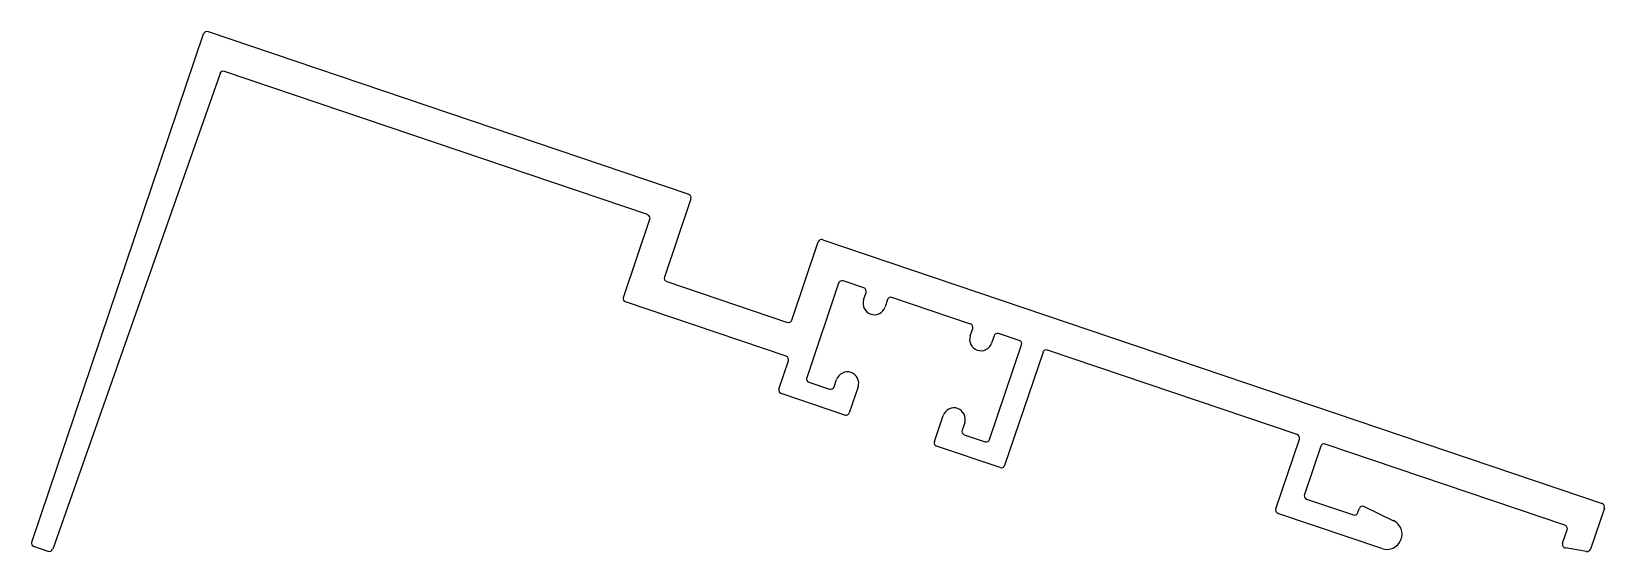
# Model space of a CAD drawing. Header units: inches. Extents: x -47 to 65, y 0 to 37.
import ezdxf

# ---------------------------------------------------------------- set-up
doc = ezdxf.new("R2010")
doc.units = ezdxf.units.IN
doc.header["$MEASUREMENT"] = 0
doc.layers.add('BEAD', color=152, linetype='Continuous')

msp = doc.modelspace()

# ---------------------------------------------------------------- linework, layer by layer
at = {"layer": 'BEAD', "color": 7, "lineweight": -2}
for p, q in [((-46.85, 1.05), (-34.67, 37.04)), ((-34.35, 37.2), (-0.31, 25.68)), ((-33.51, 34.23), (-45.36, 0.54)), ((-3.22, 24.24), (-33.2, 34.38)), ((-0.15, 25.36), (-2.03, 19.82)), ((-4.94, 18.38), (-3.07, 23.92)), ((7, 16.77), (8.87, 22.31)), ((9.19, 22.46), (64.39, 3.78)), ((-1.87, 19.5), (6.68, 16.61)), ((10.31, 19.39), (8.05, 12.69)), ((12.1, 19.05), (10.63, 19.55)), ((6.6, 14.21), (-4.79, 18.06)), ((12.08, 18.21), (12.25, 18.73)), ((13.77, 18.22), (13.6, 17.7)), ((19.65, 16.49), (14.09, 18.38)), ((19.63, 15.65), (19.81, 16.18)), ((21.32, 15.66), (21.15, 15.14)), ((23.11, 15.32), (21.64, 15.82)), ((21, 8.31), (23.27, 15.01)), ((24.79, 14.49), (22.07, 6.48)), ((42.79, 8.66), (25.1, 14.65)), ((6.08, 11.88), (6.76, 13.89)), ((8.2, 12.38), (9.67, 11.88)), ((9.99, 12.04), (10.17, 12.56)), ((10.74, 10.04), (6.24, 11.57)), ((11.69, 12.05), (11.06, 10.2)), ((17.09, 8.16), (17.72, 10.01)), ((19.24, 9.49), (19.06, 8.97)), ((21.75, 6.32), (17.25, 7.84)), ((19.21, 8.65), (20.68, 8.15)), ((41.27, 3.4), (42.95, 8.34)), ((44.46, 7.83), (43.3, 4.41)), ((61.76, 2.24), (44.78, 7.99)), ((43.46, 4.09), (46.77, 2.97)), ((47.09, 3.13), (47.18, 3.41)), ((47.53, 3.56), (49.61, 2.56)), ((64.55, 3.46), (63.57, 0.55)), ((48.8, 0.59), (41.43, 3.08)), ((61.59, 0.96), (61.92, 1.92)), ((-45.68, 0.39), (-46.7, 0.73)), ((63.29, 0.38), (61.79, 0.63))]:
    msp.add_line(p, q, dxfattribs=at)
for centre, radius, start, end in [((-34.43, 36.96), 0.25, 71.3, 161.3), ((-33.28, 34.15), 0.25, 71.3, 160.5983), ((-0.39, 25.44), 0.25, 341.3, 71.3), ((-3.3, 24), 0.25, 341.3, 71.3), ((9.11, 22.23), 0.25, 71.3, 161.3), ((-1.79, 19.74), 0.25, 161.3, 251.3), ((10.55, 19.31), 0.25, 71.3, 161.3), ((12.02, 18.81), 0.25, 341.3, 71.3), ((-4.71, 18.3), 0.25, 161.3, 251.3), ((12.84, 17.95), 0.802, 161.3, 251.3), ((14.01, 18.14), 0.25, 71.3, 161.3), ((6.76, 16.85), 0.25, 251.3, 341.3), ((12.84, 17.95), 0.802, 251.3, 341.3), ((20.39, 15.4), 0.802, 161.3, 251.3), ((19.57, 16.26), 0.25, 341.3, 71.3), ((21.56, 15.58), 0.25, 71.3, 161.3), ((20.39, 15.4), 0.802, 251.3, 341.3), ((23.03, 15.09), 0.25, 341.3, 71.3), ((25.02, 14.41), 0.25, 71.3, 161.3), ((6.52, 13.97), 0.25, 341.3, 71.3), ((8.28, 12.61), 0.25, 161.3, 251.3), ((10.93, 12.3), 0.802, 341.3, 161.3), ((6.32, 11.8), 0.25, 161.3, 251.3), ((9.75, 12.12), 0.25, 251.3, 341.3), ((10.82, 10.28), 0.25, 251.3, 341.3), ((18.48, 9.75), 0.802, 71.3, 161.3), ((18.48, 9.75), 0.802, 341.3, 71.3), ((19.29, 8.89), 0.25, 161.3, 251.3), ((17.33, 8.08), 0.25, 161.3, 251.3), ((20.76, 8.39), 0.25, 251.3, 341.3), ((42.71, 8.42), 0.25, 341.3, 71.3), ((44.7, 7.75), 0.25, 71.3, 161.3), ((21.83, 6.56), 0.254, 251.3, 341.3), ((41.51, 3.32), 0.25, 161.3, 251.3), ((43.54, 4.33), 0.251, 161.3, 251.3), ((47.42, 3.33), 0.251, 71.3, 161.2999), ((47.42, 3.33), 0.251, 64.2999, 71.3), ((64.31, 3.54), 0.25, 341.3, 71.3), ((46.85, 3.21), 0.25, 251.3, 341.3), ((49.15, 1.6), 1.07, 251.3, 64.3), ((61.68, 2), 0.25, 341.3, 71.3), ((-46.62, 0.97), 0.25, 161.3, 251.3), ((-45.6, 0.63), 0.25, 251.3, 340.5983), ((61.83, 0.88), 0.253, 161.3, 260.7442), ((63.33, 0.63), 0.25, 260.7442, 341.3)]:
    msp.add_arc(centre, radius, start, end, dxfattribs=at)

doc.saveas('drawing.dxf')
